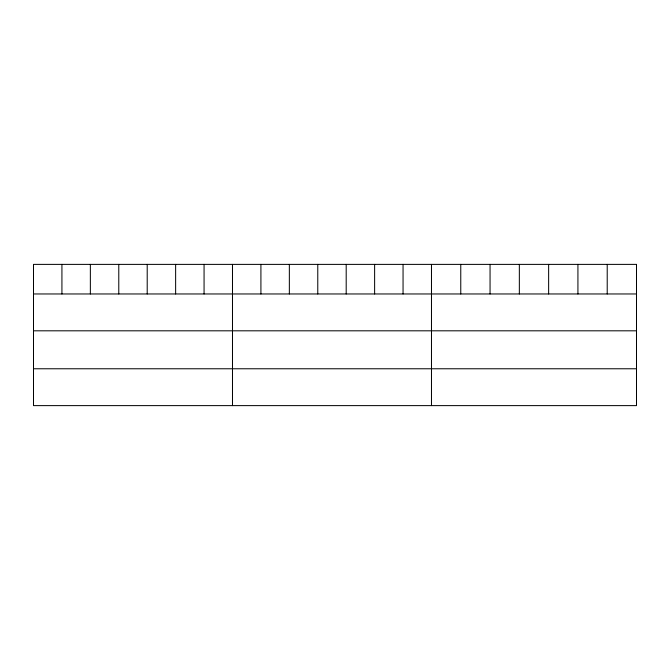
<?xml version="1.0" encoding="UTF-8"?>
<svg xmlns="http://www.w3.org/2000/svg" width="670" height="670" viewBox="0 0 670 670"><rect width="100%" height="100%" fill="white"/><g stroke="black" fill="none" stroke-linecap="round" stroke-linejoin="round"><path stroke-width="1" d="M33.5 293.963L636.5 293.963M33.5 330.812L636.5 330.812M33.5 368.768L636.5 368.768M607.213 264.382L607.213 293.963M577.925 264.382L577.925 293.963M548.638 264.382L548.638 293.963M519.342 264.382L519.342 293.963M490.055 264.382L490.055 293.963M460.767 264.382L460.767 293.963M431.48 264.382L431.48 405.618M403.055 264.382L403.055 293.963M374.622 264.382L374.622 293.963M346.197 264.382L346.197 293.963M317.773 264.382L317.773 293.963M289.348 264.382L289.348 293.963M260.915 264.382L260.915 293.963M232.49 264.382L232.49 405.618M204.065 264.382L204.065 293.963M175.632 264.382L175.632 293.963M147.207 264.382L147.207 293.963M118.783 264.382L118.783 293.963M90.358 264.382L90.358 293.963M61.925 264.382L61.925 293.963M636.5 264.382L33.5 264.382L33.5 405.618L636.5 405.618L636.5 264.382"/></g></svg>
